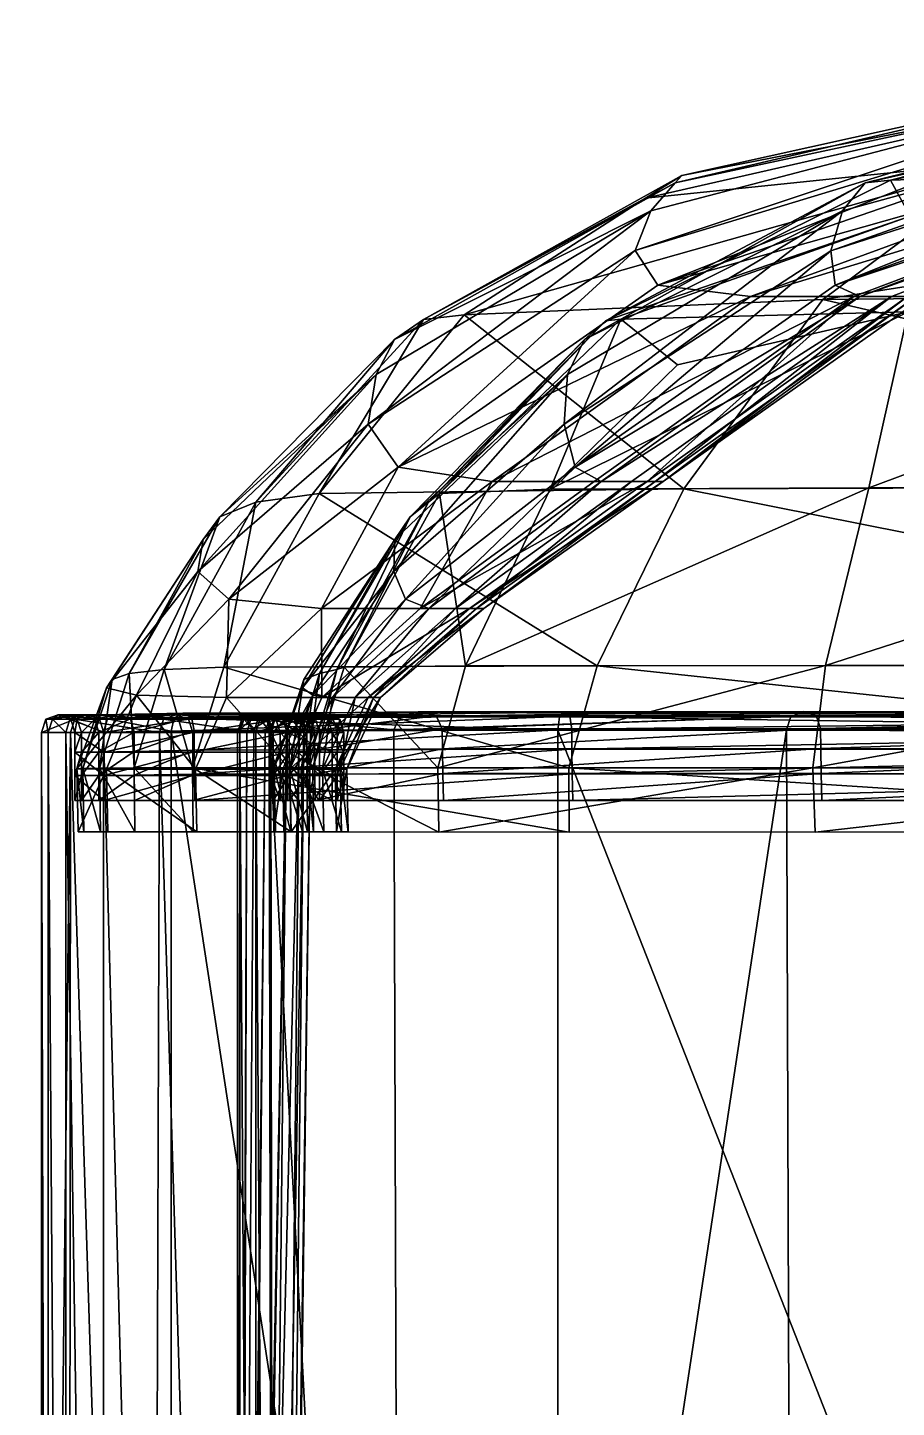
# Model space of a CAD drawing. Header units: centimetres. Extents: x -892 to 892, y -420 to 420.
# Drawn here: x 674.19 to 691.42, y 392.63 to 420.02 of the extents above; entities that cross this region are included whole.
import ezdxf

# ---------------------------------------------------------------- set-up
doc = ezdxf.new("R2010")
doc.units = ezdxf.units.CM
doc.layers.add('fabric', color=7, linetype='Continuous', true_color=0xe158c7)

msp = doc.modelspace()

# ---------------------------------------------------------------- meshes
at = {"layer": 'fabric', "color": 213, "true_color": 0xe158c7}
mesh = msp.add_polyface(dxfattribs=at)
corners = [(705.857, 410.923, 46.669), (707.488, 414.788, 41.242), (689.964, 414.622, 35.006), (709.729, 417.705, 32.455), (693.664, 417.378, 29.304), (711.557, 419.504, 20.941), (711.386, 419.615, -37.531), (711.531, 419.412, -66.675), (695.93, 418.089, -70.472), (695.648, 418.45, -40.163), (711.639, 419.851, -11.205), (696.06, 418.868, -12.391), (712.423, 419.344, -93.672), (697.501, 417.968, -97.646), (713.445, 419.344, -119.474), (699.289, 417.968, -123.083), (696.573, 419.162, 7.172), (711.945, 420.017, 7.337), (696.127, 418.832, 20.434), (714.972, 406.313, -382.212), (700.938, 406.333, -383.343), (701.049, 406.428, -383.122), (715.01, 406.405, -382.008), (701.16, 406.348, -382.901), (700.989, 407.353, -381.939), (701.031, 410.899, -379.144), (714.737, 410.93, -377.951), (701.005, 414.651, -374.592), (714.559, 414.801, -372.863), (700.772, 417.299, -368.4), (714.365, 417.713, -365.197), (700.379, 418.812, -359.616), (714.13, 419.506, -355.092), (713.329, 419.615, -300.796), (699.048, 418.449, -303.708), (699.005, 418.089, -272.64), (713.288, 419.412, -270.539), (713.54, 419.851, -325.441), (699.385, 418.868, -329.349), (699.398, 417.968, -238.415), (713.508, 419.344, -236.453), (699.948, 417.968, -207.874), (713.822, 419.344, -205.706), (701.02, 405.323, -382.858), (714.875, 407.351, -380.796), (699.873, 419.162, -347.292), (713.831, 420.016, -342.69), (700.373, 417.968, -187.862), (714.065, 419.344, -185.465), (700.517, 417.968, -170.568), (700.225, 417.968, -148.182), (713.98, 419.344, -145.036)]
mesh.append_faces([[corners[k] for k in face] for face in [(0, 1, 2), (2, 1, 3), (4, 3, 5), (6, 7, 8), (8, 9, 6), (10, 6, 9), (9, 11, 10), (12, 13, 8), (8, 7, 12), (13, 12, 14), (14, 15, 13), (16, 17, 10), (10, 11, 16), (17, 16, 18), (18, 5, 17), (19, 20, 21), (22, 21, 23), (24, 25, 26), (25, 27, 28), (27, 29, 30), (29, 31, 32), (33, 34, 35), (35, 36, 33), (37, 38, 34), (35, 39, 40), (39, 41, 42), (43, 24, 44), (31, 45, 46), (45, 38, 37), (42, 41, 47), (48, 47, 49), (49, 50, 51), (50, 15, 14)]], dxfattribs={"vtx2": -1, "color": 213})
mesh = msp.add_polyface(dxfattribs=at)
corners = [(704.51, 406.412, 50.69), (704.558, 406.33, 50.481), (684.948, 406.35, 42.455), (704.462, 406.32, 50.9), (684.844, 406.43, 42.639), (689.964, 414.622, 35.006), (687.205, 410.862, 39.112), (705.857, 410.923, 46.669), (704.864, 407.353, 49.476), (709.729, 417.705, 32.455), (693.664, 417.378, 29.304), (711.557, 419.504, 20.941), (696.127, 418.832, 20.434), (688.532, 414.679, -99.926), (697.501, 417.968, -97.646), (699.289, 417.968, -123.083), (704.535, 405.318, 50.401), (685.49, 407.347, 41.591), (704.446, 406.055, 50.97), (684.741, 406.335, 42.822), (700.772, 417.299, -368.4), (691.698, 416.271, -370.879), (691.308, 416.99, -363.354), (700.379, 418.812, -359.616), (701.005, 414.651, -374.592), (691.659, 414.372, -375.678), (690.207, 414.907, -273.989), (699.005, 418.089, -272.64), (699.048, 418.449, -303.708), (690.124, 415.589, -305.861), (699.385, 418.868, -329.349), (699.948, 417.968, -207.874), (699.398, 417.968, -238.415), (690.7, 414.679, -239.615), (699.873, 419.162, -347.292), (690.805, 416.938, -351.101), (689.917, 406.103, -383.405), (701.197, 406.088, -382.827), (701.16, 406.348, -382.901), (690.876, 410.885, -379.753), (701.031, 410.899, -379.144), (700.989, 407.353, -381.939), (690.02, 407.355, -382.534), (701.049, 406.428, -383.122), (689.582, 406.441, -383.75), (700.938, 406.333, -383.343), (689.33, 406.345, -384.008), (691.814, 414.679, -189.367), (700.373, 417.968, -187.862), (691.328, 414.679, -209.241), (691.979, 414.679, -172.226), (700.517, 417.968, -170.568), (700.225, 417.968, -148.182), (691.645, 414.679, -150.053)]
mesh.append_faces([[corners[k] for k in face] for face in [(0, 1, 2), (3, 0, 4), (5, 6, 7), (8, 7, 6), (9, 10, 5), (11, 12, 10), (13, 14, 15), (16, 8, 17), (18, 3, 19), (20, 21, 22), (22, 23, 20), (21, 20, 24), (24, 25, 21), (26, 27, 28), (29, 28, 30), (31, 32, 33), (32, 27, 26), (30, 34, 35), (34, 23, 22), (36, 37, 38), (39, 25, 24), (24, 40, 39), (40, 41, 42), (38, 43, 44), (43, 45, 46), (47, 48, 31), (31, 49, 47), (48, 47, 50), (50, 51, 48), (15, 52, 53), (50, 53, 52), (52, 51, 50)]], dxfattribs={"vtx2": -1, "color": 213})
mesh = msp.add_polyface(dxfattribs=at)
corners = [(693.664, 417.378, 29.304), (686.443, 416.634, 27.788), (682.852, 414.319, 30.625), (689.964, 414.622, 35.006), (696.127, 418.832, 20.434), (687.165, 417.081, 21.111), (686.238, 415.59, -41.244), (686.555, 416.382, -12.277), (696.06, 418.868, -12.391), (695.648, 418.45, -40.163), (686.693, 414.907, -72.537), (695.93, 418.089, -70.472), (697.501, 417.968, -97.646), (688.532, 414.679, -99.926), (699.289, 417.968, -123.083), (690.576, 414.679, -125.177), (687.033, 416.938, 8.132), (696.573, 419.162, 7.172), (691.698, 416.271, -370.879), (685.955, 414.228, -372.912), (685.65, 414.199, -366.012), (691.308, 416.99, -363.354), (691.659, 414.372, -375.678), (687.084, 413.321, -375.958), (685.049, 411.293, -274.846), (690.207, 414.907, -273.989), (690.124, 415.589, -305.861), (699.048, 418.449, -303.708), (699.385, 418.868, -329.349), (690.356, 416.381, -332.482), (684.833, 412.144, -307.481), (684.902, 413.132, -334.93), (690.7, 414.679, -239.615), (691.328, 414.679, -209.241), (699.948, 417.968, -207.874), (699.398, 417.968, -238.415), (690.805, 416.938, -351.101), (699.873, 419.162, -347.292), (685.237, 413.825, -353.895), (691.645, 414.679, -150.053)]
mesh.append_faces([[corners[k] for k in face] for face in [(0, 1, 2), (2, 3, 0), (1, 0, 4), (4, 5, 1), (6, 7, 8), (8, 9, 6), (10, 6, 9), (9, 11, 10), (12, 13, 10), (10, 11, 12), (14, 15, 13), (16, 17, 8), (8, 7, 16), (17, 16, 5), (5, 4, 17), (18, 19, 20), (20, 21, 18), (19, 18, 22), (22, 23, 19), (24, 25, 26), (27, 26, 25), (28, 29, 26), (30, 26, 29), (29, 31, 30), (32, 33, 34), (25, 32, 35), (36, 29, 28), (21, 36, 37), (36, 21, 20), (20, 38, 36), (29, 36, 38), (38, 31, 29), (39, 15, 14)]], dxfattribs={"vtx2": -1, "color": 213})
mesh = msp.add_polyface(dxfattribs=at)
corners = [(682.852, 414.319, 30.625), (679.971, 410.769, 33.483), (687.205, 410.862, 39.112), (682.045, 414.222, 23.327), (686.443, 416.634, 27.788), (687.165, 417.081, 21.111), (686.238, 415.59, -41.244), (686.693, 414.907, -72.537), (681.538, 411.293, -73.528), (680.948, 412.144, -41.374), (686.555, 416.382, -12.277), (681.102, 413.132, -11.384), (688.532, 414.679, -99.926), (683.407, 411.009, -101.155), (681.465, 413.825, 9.754), (687.033, 416.938, 8.132), (682.357, 410.769, -374.772), (682.142, 410.598, -367.293), (685.65, 414.199, -366.012), (685.955, 414.228, -372.912), (684.557, 410.853, -378.667), (687.084, 413.321, -375.958), (681.687, 408.673, -275.476), (685.049, 411.293, -274.846), (684.833, 412.144, -307.481), (681.454, 409.222, -308.793), (684.902, 413.132, -334.93), (681.475, 409.859, -336.779), (681.776, 410.306, -355.454), (685.237, 413.825, -353.895), (682.958, 408.489, -151.874), (686.477, 411.008, -151.125), (686.797, 411.008, -173.22), (681.975, 408.489, -127.113), (685.429, 411.009, -126.329), (683.24, 408.489, -173.929), (686.636, 411.008, -190.293), (683.091, 408.489, -190.954), (686.168, 411.008, -210.082), (682.674, 408.489, -210.672), (685.567, 411.009, -240.323), (682.15, 408.49, -240.807), (680.017, 408.49, -101.973)]
mesh.append_faces([[corners[k] for k in face] for face in [(0, 1, 2), (1, 0, 3), (4, 5, 3), (3, 0, 4), (6, 7, 8), (8, 9, 6), (10, 6, 9), (9, 11, 10), (12, 13, 8), (8, 7, 12), (14, 15, 10), (10, 11, 14), (15, 14, 3), (3, 5, 15), (16, 17, 18), (18, 19, 16), (20, 16, 19), (19, 21, 20), (22, 23, 24), (25, 24, 26), (26, 27, 25), (28, 27, 26), (26, 29, 28), (17, 28, 29), (29, 18, 17), (30, 31, 32), (33, 34, 31), (35, 32, 36), (37, 36, 38), (39, 38, 40), (41, 40, 23), (8, 13, 42), (13, 34, 33)]], dxfattribs={"vtx2": -1, "color": 213})
mesh = msp.add_polyface(dxfattribs=at)
corners = [(676.348, 406.768, -74.384), (675.755, 406.913, -40.857), (677.568, 409.222, -41.155), (675.869, 407.081, -9.262), (677.674, 409.859, -10.229), (676.205, 407.198, 13.018), (670.346, 416.851, -49.2), (672.836, 411.159, -49.2), (672.836, 411.159, -111.165), (670.346, 416.851, 12.765), (672.836, 411.159, 12.765), (670.346, 416.851, 266.544), (672.836, 411.159, 266.544), (672.836, 411.159, 246.614), (670.346, 416.851, 198.66), (672.836, 411.159, 198.66), (672.836, 411.159, 136.695), (670.346, 416.851, 136.695), (670.346, 416.851, 246.614), (672.836, 399.49, 12.765), (672.836, 411.159, 74.73), (670.346, 416.851, 74.73), (672.836, 399.49, 74.73), (670.346, 399.49, -383.607), (670.346, 411.159, -383.607), (672.836, 411.159, -379.168), (670.346, 416.851, -379.168), (670.346, 416.851, -357.46), (672.836, 411.159, -357.46), (672.836, 399.49, -379.168), (672.836, 399.49, -357.46), (672.836, 411.159, -304.172), (670.346, 416.851, -304.172), (670.346, 416.851, -236.873), (672.836, 411.159, -236.873), (672.836, 399.49, -304.172), (672.836, 399.49, -236.873), (672.836, 411.159, -173.13), (670.346, 416.851, -173.13), (670.346, 416.851, -111.165), (672.836, 399.49, -173.13)]
mesh.append_faces([[corners[k] for k in face] for face in [(0, 1, 2), (1, 3, 4), (4, 3, 5), (6, 7, 8), (9, 10, 7), (11, 12, 13), (14, 15, 16), (16, 17, 14), (15, 14, 18), (18, 13, 15), (19, 10, 20), (21, 20, 10), (10, 9, 21), (20, 21, 17), (17, 16, 20), (22, 20, 16), (23, 24, 25), (26, 25, 24), (25, 26, 27), (27, 28, 25), (29, 25, 28), (30, 28, 31), (32, 31, 28), (28, 27, 32), (31, 32, 33), (33, 34, 31), (35, 31, 34), (36, 34, 37), (38, 37, 34), (34, 33, 38), (37, 38, 39), (39, 8, 37), (40, 37, 8)]], dxfattribs={"vtx2": -1, "color": 213})
mesh = msp.add_polyface(dxfattribs=at)
corners = [(684.948, 406.35, 42.455), (684.844, 406.43, 42.639), (704.51, 406.412, 50.69), (684.741, 406.335, 42.822), (704.462, 406.32, 50.9), (687.205, 410.862, 39.112), (689.964, 414.622, 35.006), (682.852, 414.319, 30.625), (685.49, 407.347, 41.591), (704.864, 407.353, 49.476), (683.407, 411.009, -101.155), (688.532, 414.679, -99.926), (690.576, 414.679, -125.177), (685.429, 411.009, -126.329), (684.982, 406.091, 42.394), (704.558, 406.33, 50.481), (690.124, 415.589, -305.861), (684.833, 412.144, -307.481), (685.049, 411.293, -274.846), (690.7, 414.679, -239.615), (690.207, 414.907, -273.989), (685.567, 411.009, -240.323), (691.328, 414.679, -209.241), (686.168, 411.008, -210.082), (701.16, 406.348, -382.901), (689.833, 406.363, -383.491), (689.917, 406.103, -383.405), (682.415, 406.099, -381.845), (690.02, 407.355, -382.534), (690.876, 410.885, -379.753), (701.031, 410.899, -379.144), (682.877, 407.348, -381.087), (684.557, 410.853, -378.667), (691.659, 414.372, -375.678), (687.084, 413.321, -375.958), (689.582, 406.441, -383.75), (689.33, 406.345, -384.008), (701.049, 406.428, -383.122), (681.575, 406.341, -382.465), (681.935, 406.437, -382.2), (689.246, 406.079, -384.094), (700.938, 406.333, -383.343), (689.767, 405.328, -383.451), (700.989, 407.353, -381.939), (686.636, 411.008, -190.293), (691.814, 414.679, -189.367), (686.797, 411.008, -173.22), (691.979, 414.679, -172.226), (691.645, 414.679, -150.053), (686.477, 411.008, -151.125)]
mesh.append_faces([[corners[k] for k in face] for face in [(0, 1, 2), (1, 3, 4), (5, 6, 7), (5, 8, 9), (10, 11, 12), (12, 13, 10), (14, 0, 15), (16, 17, 18), (19, 20, 18), (18, 21, 19), (22, 19, 21), (21, 23, 22), (24, 25, 26), (27, 26, 25), (28, 29, 30), (29, 28, 31), (31, 32, 29), (33, 29, 32), (32, 34, 33), (35, 25, 24), (36, 35, 37), (35, 36, 38), (25, 35, 39), (40, 36, 41), (42, 28, 43), (44, 45, 22), (22, 23, 44), (45, 44, 46), (46, 47, 45), (48, 47, 46), (46, 49, 48), (12, 48, 49), (49, 13, 12)]], dxfattribs={"vtx2": -1, "color": 213})
mesh = msp.add_polyface(dxfattribs=at)
corners = [(679.971, 410.769, 33.483), (678.08, 407.324, 35.634), (685.49, 407.347, 41.591), (682.045, 414.222, 23.327), (678.717, 410.598, 25.673), (676.896, 407.276, 27.483), (677.568, 409.222, -41.155), (678.182, 408.673, -74.103), (676.348, 406.768, -74.384), (677.674, 409.859, -10.229), (675.755, 406.913, -40.857), (681.102, 413.132, -11.384), (680.948, 412.144, -41.374), (681.538, 411.293, -73.528), (678.004, 410.306, 11.575), (681.465, 413.825, 9.754), (676.205, 407.198, 13.018), (680.466, 407.324, -376.102), (680.322, 407.276, -367.739), (682.142, 410.598, -367.293), (681.454, 409.222, -308.793), (679.641, 406.913, -309.662), (679.846, 406.768, -275.872), (681.687, 408.673, -275.476), (681.475, 409.859, -336.779), (679.67, 407.08, -337.943), (681.776, 410.306, -355.454), (679.977, 407.198, -356.161), (680.238, 406.72, -241.129), (682.15, 408.49, -240.807), (680.017, 408.49, -101.973), (681.975, 408.489, -127.113), (680.025, 406.72, -127.623), (678.132, 406.72, -102.461)]
mesh.append_faces([[corners[k] for k in face] for face in [(0, 1, 2), (3, 4, 0), (1, 0, 4), (4, 5, 1), (6, 7, 8), (9, 6, 10), (6, 9, 11), (11, 12, 6), (7, 6, 12), (12, 13, 7), (14, 15, 11), (11, 9, 14), (16, 14, 9), (14, 16, 5), (5, 4, 14), (15, 14, 4), (4, 3, 15), (17, 18, 19), (20, 21, 22), (22, 23, 20), (21, 20, 24), (24, 25, 21), (26, 19, 18), (18, 27, 26), (24, 26, 27), (27, 25, 24), (28, 29, 23), (23, 22, 28), (30, 31, 32), (32, 33, 30), (7, 30, 33), (33, 8, 7), (30, 7, 13)]], dxfattribs={"vtx2": -1, "color": 213})
mesh = msp.add_polyface(dxfattribs=at)
corners = [(684.741, 406.335, 42.822), (684.844, 406.43, 42.639), (677.265, 406.412, 36.485), (684.948, 406.35, 42.455), (677.437, 406.33, 36.376), (685.49, 407.347, 41.591), (687.205, 410.862, 39.112), (679.971, 410.769, 33.483), (684.924, 405.326, 42.41), (678.08, 407.324, 35.634), (684.707, 406.07, 42.883), (677.094, 406.319, 36.595), (684.982, 406.091, 42.394), (677.494, 406.069, 36.339), (682.357, 410.769, -374.772), (684.557, 410.853, -378.667), (682.877, 407.348, -381.087), (680.466, 407.324, -376.102), (682.142, 410.598, -367.293), (684.833, 412.144, -307.481), (681.454, 409.222, -308.793), (681.687, 408.673, -275.476), (682.329, 405.328, -381.887), (679.881, 406.069, -376.522), (682.415, 406.099, -381.845), (682.295, 406.359, -381.934), (689.833, 406.363, -383.491), (681.575, 406.341, -382.465), (681.935, 406.437, -382.2), (689.582, 406.441, -383.75), (681.455, 406.076, -382.553), (689.33, 406.345, -384.008), (690.02, 407.355, -382.534), (686.797, 411.008, -173.22), (683.24, 408.489, -173.929), (682.958, 408.489, -151.874), (680.944, 406.72, -152.405), (681.187, 406.72, -174.462), (680.025, 406.72, -127.623), (681.975, 408.489, -127.113), (686.477, 411.008, -151.125), (683.091, 408.489, -190.954), (681.051, 406.72, -191.453), (686.636, 411.008, -190.293), (686.168, 411.008, -210.082), (682.674, 408.489, -210.672), (680.685, 406.72, -211.1), (682.15, 408.49, -240.807), (685.567, 411.009, -240.323), (685.049, 411.293, -274.846), (680.017, 408.49, -101.973), (683.407, 411.009, -101.155)]
mesh.append_faces([[corners[k] for k in face] for face in [(0, 1, 2), (1, 3, 4), (5, 6, 7), (8, 5, 9), (10, 0, 11), (3, 12, 13), (14, 15, 16), (16, 17, 14), (18, 14, 17), (19, 20, 21), (17, 16, 22), (23, 24, 25), (26, 25, 24), (27, 28, 29), (28, 25, 26), (30, 27, 31), (22, 16, 32), (33, 34, 35), (36, 35, 34), (34, 37, 36), (38, 39, 35), (40, 35, 39), (41, 42, 37), (37, 34, 41), (43, 41, 34), (44, 45, 41), (42, 41, 45), (45, 46, 42), (46, 45, 47), (48, 47, 45), (49, 21, 47), (39, 50, 51)]], dxfattribs={"vtx2": -1, "color": 213})
mesh = msp.add_polyface(dxfattribs=at)
corners = [(676.301, 405.322, 28.091), (676.319, 404.053, 28.098), (677.47, 404.052, 36.349), (675.753, 405.301, -74.494), (675.778, 404.053, -74.518), (675.19, 404.053, -40.745), (675.167, 405.307, -40.753), (675.303, 404.053, -8.927), (675.282, 405.314, -8.935), (675.638, 404.053, 13.513), (675.618, 405.318, 13.505), (675.7, 404.675, -74.469), (677.464, 404.675, -102.568), (677.464, 405.175, -102.568), (677.547, 404.053, -102.82), (672.836, 379.657, -49.2), (672.836, 399.49, -49.2), (672.836, 399.49, 12.765), (672.836, 379.657, -111.165), (672.836, 399.49, -111.165), (672.836, 379.657, 266.544), (672.836, 399.49, 266.544), (670.346, 399.49, 270.983), (672.836, 379.657, 246.614), (672.836, 399.49, 246.614), (672.836, 379.657, 198.66), (672.836, 399.49, 198.66), (672.836, 379.657, 136.695), (672.836, 399.49, 136.695), (672.836, 379.657, 74.73), (672.836, 399.49, 74.73), (672.836, 379.657, 12.765), (672.836, 379.657, -379.168), (672.836, 399.49, -379.168), (672.836, 399.49, -357.46), (672.836, 379.657, -357.46), (672.836, 399.49, -304.172), (672.836, 379.657, -304.172), (672.836, 399.49, -236.873), (672.836, 379.657, -236.873), (672.836, 399.49, -173.13), (672.836, 379.657, -173.13), (672.836, 411.159, -49.2), (672.836, 411.159, 12.765), (672.836, 411.159, 266.544), (672.836, 411.159, 198.66), (672.836, 411.159, 246.614), (672.836, 411.159, 74.73), (672.836, 411.159, 136.695), (672.836, 411.159, -379.168), (670.346, 399.49, -383.607), (672.836, 411.159, -357.46), (672.836, 411.159, -304.172), (672.836, 411.159, -236.873), (672.836, 411.159, -173.13), (672.836, 411.159, -111.165)]
mesh.append_faces([[corners[k] for k in face] for face in [(0, 1, 2), (3, 4, 5), (6, 5, 7), (8, 7, 9), (10, 9, 1), (11, 12, 13), (14, 4, 3), (15, 16, 17), (18, 19, 16), (20, 21, 22), (23, 24, 21), (25, 26, 24), (27, 28, 26), (29, 30, 28), (31, 17, 30), (32, 33, 34), (35, 34, 36), (37, 36, 38), (39, 38, 40), (41, 40, 19), (42, 16, 19), (43, 17, 16), (44, 21, 24), (45, 26, 28), (46, 24, 26), (47, 30, 17), (48, 28, 30), (49, 33, 50), (51, 34, 33), (52, 36, 34), (53, 38, 36), (54, 40, 38), (55, 19, 40)]], dxfattribs={"vtx2": -1, "color": 213})
mesh = msp.add_polyface(dxfattribs=at)
corners = [(676.228, 406.298, 28.106), (676, 406.384, 28.139), (677.265, 406.412, 36.485), (677.094, 406.319, 36.595), (675.771, 406.296, 28.172), (675.275, 406.375, 13.509), (675.027, 406.288, 13.508), (675.522, 406.288, 13.51), (675.175, 406.288, -8.94), (674.928, 406.375, -8.956), (674.68, 406.288, -8.973), (674.797, 406.375, -40.811), (674.55, 406.288, -40.849), (675.045, 406.288, -40.772), (675.618, 406.288, -74.488), (675.37, 406.375, -74.544), (675.123, 406.288, -74.601), (675.167, 405.307, -40.753), (675.755, 406.913, -40.857), (676.348, 406.768, -74.384), (675.282, 405.314, -8.935), (675.869, 407.081, -9.262), (675.618, 405.318, 13.505), (676.205, 407.198, 13.018), (676.301, 405.322, 28.091), (676.896, 407.276, 27.483), (677.134, 406.375, -102.647), (676.886, 406.288, -102.707), (677.381, 406.288, -102.587), (672.836, 399.49, -111.165), (672.836, 411.159, -111.165), (672.836, 411.159, -49.2), (672.836, 399.49, -49.2), (672.836, 411.159, 12.765), (672.836, 399.49, 246.614), (672.836, 411.159, 246.614), (672.836, 411.159, 266.544), (672.836, 399.49, 266.544), (670.346, 411.159, 270.983), (672.836, 399.49, 136.695), (672.836, 411.159, 136.695), (672.836, 411.159, 198.66), (672.836, 399.49, 198.66)]
mesh.append_faces([[corners[k] for k in face] for face in [(0, 1, 2), (3, 2, 1), (1, 4, 3), (5, 6, 4), (4, 1, 5), (7, 5, 1), (1, 0, 7), (5, 7, 8), (8, 9, 5), (6, 5, 9), (9, 10, 6), (11, 12, 10), (10, 9, 11), (13, 11, 9), (9, 8, 13), (11, 13, 14), (14, 15, 11), (12, 11, 15), (15, 16, 12), (17, 18, 19), (20, 21, 18), (22, 23, 21), (24, 25, 23), (15, 26, 27), (27, 16, 15), (26, 15, 14), (14, 28, 26), (29, 30, 31), (32, 31, 33), (34, 35, 36), (37, 36, 38), (39, 40, 41), (42, 41, 35)]], dxfattribs={"vtx2": -1, "color": 213})
mesh = msp.add_polyface(dxfattribs=at)
corners = [(677.265, 406.412, 36.485), (677.094, 406.319, 36.595), (684.741, 406.335, 42.822), (677.437, 406.33, 36.376), (684.844, 406.43, 42.639), (676.228, 406.298, 28.106), (677.458, 405.326, 36.35), (678.08, 407.324, 35.634), (676.896, 407.276, 27.483), (679.432, 406.412, -376.781), (681.935, 406.437, -382.2), (681.575, 406.341, -382.465), (679.095, 406.319, -376.975), (679.37, 406.384, -368.036), (679.64, 406.298, -367.927), (679.769, 406.329, -376.587), (682.295, 406.359, -381.934), (679.047, 406.375, -356.506), (679.101, 406.296, -368.144), (678.728, 406.375, -338.423), (678.976, 406.288, -338.36), (679.294, 406.288, -356.432), (680.322, 407.276, -367.739), (680.466, 407.324, -376.102), (679.844, 405.326, -376.542), (679.641, 406.913, -309.662), (679.67, 407.08, -337.943), (679.083, 405.314, -338.331), (679.977, 407.198, -356.161), (679.39, 405.318, -356.397), (679.727, 405.322, -367.888), (679.652, 406.375, -211.132), (679.231, 406.375, -241.195), (678.984, 406.288, -241.229), (679.899, 406.288, -211.092), (678.866, 406.375, -276.031), (679.479, 406.288, -241.161), (680.38, 406.288, -174.428), (680.132, 406.375, -174.475), (679.903, 406.375, -152.461), (679.656, 406.288, -152.513), (678.758, 406.288, -127.8), (679.005, 406.375, -127.744), (680.15, 406.288, -152.41), (682.958, 408.489, -151.874), (680.944, 406.72, -152.405), (680.025, 406.72, -127.623), (682.15, 408.49, -240.807), (680.238, 406.72, -241.129), (680.685, 406.72, -211.1), (680.001, 406.375, -191.462), (679.753, 406.288, -191.506), (679.885, 406.288, -174.522), (680.248, 406.288, -191.418), (677.134, 406.375, -102.647), (677.381, 406.288, -102.587)]
mesh.append_faces([[corners[k] for k in face] for face in [(0, 1, 2), (3, 0, 4), (0, 3, 5), (6, 7, 8), (9, 10, 11), (11, 12, 9), (13, 9, 12), (9, 13, 14), (14, 15, 9), (10, 9, 15), (15, 16, 10), (17, 13, 18), (17, 19, 20), (13, 17, 21), (22, 23, 24), (25, 26, 27), (26, 28, 29), (28, 22, 30), (31, 32, 33), (32, 31, 34), (35, 32, 36), (37, 38, 39), (40, 39, 38), (41, 42, 39), (43, 39, 42), (44, 45, 46), (47, 48, 49), (34, 31, 50), (51, 50, 31), (52, 38, 50), (53, 50, 38), (54, 42, 41), (42, 54, 55)]], dxfattribs={"vtx2": -1, "color": 213})
mesh = msp.add_polyface(dxfattribs=at)
corners = [(675.7, 404.675, -74.469), (675.7, 405.175, -74.469), (675.127, 405.175, -40.759), (675.7, 405.638, -74.469), (675.127, 405.638, -40.759), (676.308, 404.675, 28.092), (676.306, 405.181, 28.094), (677.502, 405.197, 36.334), (676.305, 405.647, 28.095), (677.496, 405.676, 36.338), (675.605, 405.175, 13.511), (675.605, 405.638, 13.511), (675.605, 404.675, 13.511), (676.896, 407.276, 27.483), (676.301, 405.322, 28.091), (677.458, 405.326, 36.35), (676.348, 406.768, -74.384), (675.753, 405.301, -74.494), (675.167, 405.307, -40.753), (675.869, 407.081, -9.262), (675.282, 405.314, -8.935), (675.618, 405.318, 13.505), (675.638, 404.053, 13.513), (676.319, 404.053, 28.098), (676.205, 407.198, 13.018), (677.036, 406.055, 36.631), (677.094, 406.319, 36.595), (675.771, 406.296, 28.172), (675.695, 406.033, 28.183), (676.305, 406.036, 28.095), (677.494, 406.069, 36.339), (676.228, 406.298, 28.106), (677.437, 406.33, 36.376), (675.7, 406.025, -74.469), (675.127, 406.025, -40.759), (675.605, 406.025, 13.511), (675.522, 406.288, 13.51), (677.464, 405.175, -102.568), (677.464, 405.638, -102.568), (677.464, 406.025, -102.567), (677.381, 406.288, -102.587), (675.618, 406.288, -74.488), (676.804, 406.025, -102.727), (675.04, 406.025, -74.619), (675.123, 406.288, -74.601), (676.886, 406.288, -102.707), (677.521, 405.299, -102.702)]
mesh.append_faces([[corners[k] for k in face] for face in [(0, 1, 2), (1, 3, 4), (5, 6, 7), (6, 8, 9), (10, 11, 8), (8, 6, 10), (12, 10, 6), (6, 5, 12), (13, 14, 15), (16, 17, 18), (19, 20, 21), (22, 21, 20), (23, 14, 21), (24, 21, 14), (25, 26, 27), (27, 28, 25), (8, 29, 30), (29, 31, 32), (3, 33, 34), (35, 36, 31), (31, 29, 35), (11, 35, 29), (29, 8, 11), (1, 37, 38), (38, 3, 1), (37, 1, 0), (33, 39, 40), (40, 41, 33), (39, 33, 3), (3, 38, 39), (42, 43, 44), (44, 45, 42), (46, 17, 16)]], dxfattribs={"vtx2": -1, "color": 213})
mesh = msp.add_polyface(dxfattribs=at)
corners = [(677.502, 405.197, 36.334), (677.496, 405.676, 36.338), (684.985, 405.695, 42.392), (678.08, 407.324, 35.634), (677.458, 405.326, 36.35), (684.924, 405.326, 42.41), (677.094, 406.319, 36.595), (677.036, 406.055, 36.631), (684.707, 406.07, 42.883), (677.494, 406.069, 36.339), (684.982, 406.091, 42.394), (679.883, 405.676, -376.52), (679.731, 405.647, -367.89), (679.732, 405.181, -367.889), (679.844, 405.326, -376.542), (679.727, 405.322, -367.888), (680.322, 407.276, -367.739), (679.39, 405.318, -356.397), (679.977, 407.198, -356.161), (681.455, 406.076, -382.553), (678.983, 406.055, -377.04), (679.095, 406.319, -376.975), (679.881, 406.069, -376.522), (679.73, 406.036, -367.891), (679.769, 406.329, -376.587), (679.377, 405.638, -356.407), (679.377, 406.025, -356.407), (679.64, 406.298, -367.927), (679.982, 406.025, -211.078), (679.561, 406.025, -241.15), (679.479, 406.288, -241.161), (679.982, 405.638, -211.078), (679.561, 405.638, -241.15), (680.233, 406.025, -152.393), (680.233, 405.638, -152.393), (680.463, 405.638, -174.412), (680.462, 406.025, -174.412), (680.15, 406.288, -152.41), (679.253, 406.288, -127.689), (679.335, 406.026, -127.67), (679.335, 405.638, -127.67), (679.885, 406.288, -174.522), (679.803, 406.025, -174.538), (679.573, 406.025, -152.53), (680.944, 406.72, -152.405), (680.29, 405.299, -152.824), (679.393, 405.299, -127.954), (680.685, 406.72, -211.1), (680.039, 405.299, -211.452), (680.388, 405.299, -191.893), (680.238, 406.72, -241.129), (679.618, 405.299, -241.348), (679.846, 406.768, -275.872), (679.249, 405.301, -276.031), (680.331, 405.175, -191.403), (680.331, 405.638, -191.403), (680.331, 406.025, -191.403), (680.248, 406.288, -191.418), (679.753, 406.288, -191.506), (679.671, 406.025, -191.521)]
mesh.append_faces([[corners[k] for k in face] for face in [(0, 1, 2), (3, 4, 5), (6, 7, 8), (1, 9, 10), (11, 12, 13), (14, 15, 16), (15, 17, 18), (19, 20, 21), (22, 23, 12), (12, 11, 22), (23, 22, 24), (25, 12, 23), (26, 23, 27), (28, 29, 30), (29, 28, 31), (31, 32, 29), (33, 34, 35), (35, 36, 33), (37, 33, 36), (38, 39, 33), (34, 33, 39), (39, 40, 34), (41, 42, 43), (44, 45, 46), (47, 48, 49), (50, 51, 48), (52, 53, 51), (54, 55, 35), (56, 55, 31), (31, 28, 56), (57, 56, 28), (55, 56, 36), (58, 59, 42)]], dxfattribs={"vtx2": -1, "color": 213})
mesh = msp.add_polyface(dxfattribs=at)
corners = [(684.985, 405.695, 42.392), (684.993, 405.208, 42.386), (677.502, 405.197, 36.334), (685.004, 404.675, 42.378), (677.509, 404.675, 36.329), (684.931, 404.051, 42.4), (684.924, 405.326, 42.41), (677.458, 405.326, 36.35), (684.741, 406.335, 42.822), (684.707, 406.07, 42.883), (704.446, 406.055, 50.97), (684.982, 406.091, 42.394), (677.496, 405.676, 36.338), (689.931, 405.214, -383.393), (682.427, 405.212, -381.834), (682.44, 404.675, -381.822), (689.944, 404.675, -383.38), (689.921, 405.706, -383.402), (682.418, 405.702, -381.842), (679.889, 405.197, -376.515), (679.896, 404.675, -376.508), (679.883, 405.676, -376.52), (682.329, 405.328, -381.887), (679.844, 405.326, -376.542), (680.466, 407.324, -376.102), (682.347, 404.051, -381.876), (679.857, 404.052, -376.537), (682.415, 406.099, -381.845), (679.881, 406.069, -376.522), (689.917, 406.103, -383.405), (689.33, 406.345, -384.008), (689.246, 406.079, -384.094), (681.455, 406.076, -382.553), (689.767, 405.328, -383.451), (689.814, 404.051, -383.436), (690.02, 407.355, -382.534), (680.463, 405.175, -174.412), (680.463, 405.638, -174.412), (680.233, 405.638, -152.393), (681.187, 406.72, -174.462), (680.519, 405.299, -174.931), (680.29, 405.299, -152.824), (680.545, 404.053, -175.366), (680.388, 405.299, -191.893), (681.051, 406.72, -191.453), (680.331, 405.175, -191.403), (680.463, 404.676, -174.412), (680.331, 404.675, -191.403), (680.38, 406.288, -174.428), (680.462, 406.025, -174.412), (680.331, 406.025, -191.403), (680.331, 405.638, -191.403)]
mesh.append_faces([[corners[k] for k in face] for face in [(0, 1, 2), (1, 3, 4), (5, 6, 7), (8, 9, 10), (11, 0, 12), (13, 14, 15), (15, 16, 13), (14, 13, 17), (17, 18, 14), (14, 19, 20), (20, 15, 14), (19, 14, 18), (18, 21, 19), (22, 23, 24), (23, 22, 25), (25, 26, 23), (27, 28, 21), (21, 18, 27), (29, 27, 18), (18, 17, 29), (30, 31, 32), (33, 34, 25), (25, 22, 33), (35, 33, 22), (36, 37, 38), (39, 40, 41), (42, 40, 43), (44, 43, 40), (37, 36, 45), (36, 46, 47), (48, 49, 50), (49, 37, 51)]], dxfattribs={"vtx2": -1, "color": 213})
mesh = msp.add_polyface(dxfattribs=at)
corners = [(704.582, 405.197, 50.405), (704.589, 404.675, 50.4), (685.004, 404.675, 42.378), (684.993, 405.208, 42.386), (704.576, 405.676, 50.409), (684.985, 405.695, 42.392), (685.49, 407.347, 41.591), (684.924, 405.326, 42.41), (704.535, 405.318, 50.401), (704.538, 404.052, 50.385), (684.931, 404.051, 42.4), (730.332, 404.09, 59.244), (704.462, 406.32, 50.9), (704.446, 406.055, 50.97), (730.309, 406.02, 59.847), (704.574, 406.069, 50.411), (684.982, 406.091, 42.394), (704.558, 406.33, 50.481), (701.208, 405.207, -382.816), (689.931, 405.214, -383.393), (689.944, 404.675, -383.38), (701.218, 404.675, -382.806), (701.199, 405.693, -382.824), (689.921, 405.706, -383.402), (714.951, 405.316, -381.732), (714.995, 404.052, -381.714), (701.087, 404.051, -382.841), (701.02, 405.323, -382.858), (714.875, 407.351, -380.796), (714.959, 406.049, -382.28), (700.901, 406.069, -383.417), (700.938, 406.333, -383.343), (701.197, 406.088, -382.827), (689.917, 406.103, -383.405), (715.068, 405.193, -381.73), (715.063, 405.668, -381.734), (715.074, 404.675, -381.724), (689.246, 406.079, -384.094), (701.16, 406.348, -382.901), (715.062, 406.06, -381.735), (700.989, 407.353, -381.939), (689.767, 405.328, -383.451), (689.814, 404.051, -383.436)]
mesh.append_faces([[corners[k] for k in face] for face in [(0, 1, 2), (2, 3, 0), (4, 0, 3), (3, 5, 4), (6, 7, 8), (9, 8, 7), (7, 10, 9), (8, 9, 11), (12, 13, 14), (15, 4, 5), (5, 16, 15), (17, 15, 16), (18, 19, 20), (20, 21, 18), (19, 18, 22), (22, 23, 19), (24, 25, 26), (26, 27, 24), (28, 24, 27), (29, 30, 31), (32, 33, 23), (23, 22, 32), (34, 35, 22), (22, 18, 34), (36, 34, 18), (18, 21, 36), (31, 30, 37), (38, 32, 39), (35, 39, 32), (32, 22, 35), (40, 27, 41), (42, 41, 27), (27, 26, 42)]], dxfattribs={"vtx2": -1, "color": 213})
mesh = msp.add_polyface(dxfattribs=at)
corners = [(679.013, 405.175, -309.958), (679.196, 405.175, -275.986), (679.196, 404.675, -275.986), (679.013, 405.638, -309.958), (679.196, 405.638, -275.986), (679.377, 405.175, -356.407), (679.058, 405.175, -338.339), (679.058, 404.675, -338.339), (679.377, 404.675, -356.407), (679.731, 405.647, -367.89), (679.377, 405.638, -356.407), (679.058, 405.638, -338.339), (679.053, 405.307, -309.951), (679.249, 405.301, -276.031), (679.846, 406.768, -275.872), (679.083, 405.314, -338.331), (679.641, 406.913, -309.662), (679.104, 404.053, -338.332), (679.076, 404.053, -309.95), (679.274, 404.053, -276.071), (679.39, 405.318, -356.397), (679.67, 407.08, -337.943), (679.41, 404.053, -356.399), (679.013, 406.025, -309.958), (679.196, 406.025, -275.987), (679.377, 406.025, -356.407), (679.058, 406.025, -338.34), (679.73, 406.036, -367.891), (679.294, 406.288, -356.432), (679.561, 405.175, -241.15), (679.561, 405.638, -241.15), (679.561, 404.675, -241.15), (679.561, 406.025, -241.15), (679.113, 406.288, -275.998), (678.902, 406.025, -241.241), (679.322, 406.025, -211.185), (679.405, 406.288, -211.172), (679.656, 406.288, -152.513), (679.573, 406.025, -152.53), (678.676, 406.025, -127.819), (679.644, 404.053, -241.516), (679.671, 406.025, -191.521)]
mesh.append_faces([[corners[k] for k in face] for face in [(0, 1, 2), (1, 0, 3), (3, 4, 1), (5, 6, 7), (7, 8, 5), (9, 10, 5), (6, 5, 10), (10, 11, 6), (12, 13, 14), (15, 12, 16), (12, 15, 17), (17, 18, 12), (13, 12, 18), (18, 19, 13), (20, 15, 21), (15, 20, 22), (22, 17, 15), (23, 24, 4), (25, 26, 11), (11, 10, 25), (27, 25, 10), (26, 25, 28), (29, 1, 4), (4, 30, 29), (1, 29, 31), (31, 2, 1), (32, 24, 33), (24, 32, 30), (30, 4, 24), (34, 35, 36), (37, 38, 39), (13, 19, 40), (36, 35, 41)]], dxfattribs={"vtx2": -1, "color": 213})
mesh = msp.add_polyface(dxfattribs=at)
corners = [(675.127, 405.175, -40.759), (675.127, 404.675, -40.759), (675.7, 404.675, -74.469), (675.127, 405.638, -40.759), (675.7, 405.175, -74.469), (675.258, 405.638, -8.934), (675.258, 405.175, -8.934), (675.258, 404.675, -8.934), (675.605, 405.175, 13.511), (675.605, 404.675, 13.511), (675.605, 405.638, 13.511), (675.19, 404.053, -40.745), (675.167, 405.307, -40.753), (675.753, 405.301, -74.494), (675.303, 404.053, -8.927), (675.282, 405.314, -8.935), (675.755, 406.913, -40.857), (675.027, 406.288, 13.508), (674.945, 406.025, 13.508), (675.695, 406.033, 28.183), (675.771, 406.296, 28.172), (674.68, 406.288, -8.973), (674.598, 406.026, -8.979), (674.55, 406.288, -40.849), (674.467, 406.025, -40.863), (675.123, 406.288, -74.601), (675.04, 406.025, -74.619), (675.127, 406.025, -40.759), (675.7, 405.638, -74.469), (675.045, 406.288, -40.772), (675.7, 406.025, -74.469), (675.618, 406.288, -74.488), (675.175, 406.288, -8.94), (675.258, 406.025, -8.934), (675.605, 406.025, 13.511), (675.522, 406.288, 13.51)]
mesh.append_faces([[corners[k] for k in face] for face in [(0, 1, 2), (3, 0, 4), (0, 3, 5), (5, 6, 0), (1, 0, 6), (6, 7, 1), (8, 9, 7), (7, 6, 8), (10, 8, 6), (6, 5, 10), (11, 12, 13), (14, 15, 12), (16, 12, 15), (17, 18, 19), (19, 20, 17), (18, 17, 21), (21, 22, 18), (23, 24, 22), (22, 21, 23), (24, 23, 25), (25, 26, 24), (27, 3, 28), (29, 27, 30), (30, 31, 29), (27, 29, 32), (32, 33, 27), (3, 27, 33), (33, 5, 3), (34, 10, 5), (5, 33, 34), (35, 34, 33), (33, 32, 35)]], dxfattribs={"vtx2": -1, "color": 213})
mesh = msp.add_polyface(dxfattribs=at)
corners = [(677.502, 405.197, 36.334), (677.509, 404.675, 36.329), (676.308, 404.675, 28.092), (677.496, 405.676, 36.338), (676.306, 405.181, 28.094), (677.47, 404.052, 36.349), (677.458, 405.326, 36.35), (676.301, 405.322, 28.091), (677.494, 406.069, 36.339), (676.305, 405.647, 28.095), (677.437, 406.33, 36.376), (676.305, 406.036, 28.095), (679.196, 404.675, -275.986), (679.013, 404.675, -309.958), (679.013, 405.175, -309.958), (679.058, 405.175, -338.339), (679.058, 404.675, -338.339), (679.058, 405.638, -338.339), (679.013, 405.638, -309.958), (678.983, 406.055, -377.04), (679.011, 406.033, -368.18), (679.101, 406.296, -368.144), (678.717, 406.025, -356.604), (678.399, 406.025, -338.505), (678.481, 406.288, -338.485), (678.799, 406.288, -356.579), (678.353, 406.025, -310.08), (678.536, 406.025, -276.076), (678.619, 406.288, -276.065), (678.436, 406.288, -310.065), (679.196, 405.638, -275.986), (679.013, 406.025, -309.958), (679.058, 406.025, -338.34), (678.976, 406.288, -338.36), (679.196, 406.025, -275.987), (678.931, 406.288, -309.973), (678.902, 406.025, -241.241), (678.984, 406.288, -241.229), (677.464, 405.175, -102.568), (679.336, 405.175, -127.67), (679.335, 405.638, -127.67), (677.464, 405.638, -102.568), (677.464, 404.675, -102.568), (679.336, 404.675, -127.67), (677.464, 406.025, -102.567), (679.335, 406.026, -127.67), (679.253, 406.288, -127.689), (678.676, 406.025, -127.819), (676.804, 406.025, -102.727), (676.886, 406.288, -102.707), (677.521, 405.299, -102.702), (679.393, 405.299, -127.954), (679.419, 404.053, -128.195), (675.753, 405.301, -74.494), (677.547, 404.053, -102.82), (678.132, 406.72, -102.461)]
mesh.append_faces([[corners[k] for k in face] for face in [(0, 1, 2), (3, 0, 4), (5, 6, 7), (8, 3, 9), (10, 8, 11), (12, 13, 14), (15, 14, 13), (13, 16, 15), (14, 15, 17), (17, 18, 14), (19, 20, 21), (22, 23, 24), (20, 22, 25), (26, 27, 28), (23, 26, 29), (30, 18, 31), (32, 31, 18), (18, 17, 32), (31, 32, 33), (34, 31, 35), (27, 36, 37), (38, 39, 40), (40, 41, 38), (39, 38, 42), (42, 43, 39), (44, 45, 46), (45, 44, 41), (41, 40, 45), (47, 48, 49), (50, 51, 52), (53, 50, 54), (51, 50, 55)]], dxfattribs={"vtx2": -1, "color": 213})
mesh = msp.add_polyface(dxfattribs=at)
corners = [(679.101, 406.296, -368.144), (678.799, 406.288, -356.579), (679.047, 406.375, -356.506), (678.728, 406.375, -338.423), (678.481, 406.288, -338.485), (678.976, 406.288, -338.36), (679.294, 406.288, -356.432), (678.683, 406.375, -310.019), (678.436, 406.288, -310.065), (678.866, 406.375, -276.031), (678.619, 406.288, -276.065), (679.113, 406.288, -275.998), (678.931, 406.288, -309.973), (679.095, 406.319, -376.975), (678.983, 406.055, -377.04), (678.717, 406.025, -356.604), (679.011, 406.033, -368.18), (678.353, 406.025, -310.08), (678.399, 406.025, -338.505), (679.013, 406.025, -309.958), (679.196, 406.025, -275.987), (679.058, 406.025, -338.34), (679.231, 406.375, -241.195), (678.984, 406.288, -241.229), (679.479, 406.288, -241.161), (679.405, 406.288, -211.172), (678.902, 406.025, -241.241), (678.536, 406.025, -276.076), (678.676, 406.025, -127.819), (678.758, 406.288, -127.8), (679.656, 406.288, -152.513), (679.253, 406.288, -127.689), (677.381, 406.288, -102.587), (677.464, 406.025, -102.567), (676.886, 406.288, -102.707), (677.134, 406.375, -102.647), (679.005, 406.375, -127.744), (676.348, 406.768, -74.384), (678.132, 406.72, -102.461), (677.521, 405.299, -102.702), (680.025, 406.72, -127.623), (679.393, 405.299, -127.954)]
mesh.append_faces([[corners[k] for k in face] for face in [(0, 1, 2), (3, 2, 1), (1, 4, 3), (5, 6, 2), (7, 3, 4), (4, 8, 7), (9, 7, 8), (8, 10, 9), (7, 9, 11), (11, 12, 7), (3, 7, 12), (12, 5, 3), (0, 13, 14), (4, 1, 15), (1, 0, 16), (10, 8, 17), (8, 4, 18), (5, 12, 19), (12, 11, 20), (6, 5, 21), (22, 9, 10), (10, 23, 22), (24, 11, 9), (25, 23, 26), (23, 10, 27), (28, 29, 30), (31, 32, 33), (29, 34, 35), (32, 31, 36), (34, 29, 28), (37, 38, 39), (38, 40, 41)]], dxfattribs={"vtx2": -1, "color": 213})
mesh = msp.add_polyface(dxfattribs=at)
corners = [(677.494, 406.069, 36.339), (677.437, 406.33, 36.376), (684.948, 406.35, 42.455), (679.095, 406.319, -376.975), (679.101, 406.296, -368.144), (679.37, 406.384, -368.036), (679.294, 406.288, -356.432), (679.64, 406.298, -367.927), (679.846, 406.768, -275.872), (679.641, 406.913, -309.662), (679.053, 405.307, -309.951), (681.575, 406.341, -382.465), (681.455, 406.076, -382.553), (682.295, 406.359, -381.934), (679.769, 406.329, -376.587), (679.881, 406.069, -376.522), (679.73, 406.036, -367.891), (679.377, 406.025, -356.407), (679.113, 406.288, -275.998), (679.479, 406.288, -241.161), (679.561, 406.025, -241.15), (679.899, 406.288, -211.092), (679.982, 406.025, -211.078), (678.984, 406.288, -241.229), (679.405, 406.288, -211.172), (679.652, 406.375, -211.132), (679.231, 406.375, -241.195), (680.462, 406.025, -174.412), (680.38, 406.288, -174.428), (680.15, 406.288, -152.41), (680.233, 406.025, -152.393), (679.253, 406.288, -127.689), (679.903, 406.375, -152.461), (680.132, 406.375, -174.475), (679.885, 406.288, -174.522), (679.656, 406.288, -152.513), (678.758, 406.288, -127.8), (679.005, 406.375, -127.744), (679.573, 406.025, -152.53), (680.29, 405.299, -152.824), (680.944, 406.72, -152.405), (681.187, 406.72, -174.462), (679.393, 405.299, -127.954), (680.025, 406.72, -127.623), (680.519, 405.299, -174.931), (681.051, 406.72, -191.453), (680.388, 405.299, -191.893), (680.685, 406.72, -211.1), (680.039, 405.299, -211.452), (680.238, 406.72, -241.129), (679.618, 405.299, -241.348), (680.248, 406.288, -191.418), (680.331, 406.025, -191.403), (680.001, 406.375, -191.462), (679.753, 406.288, -191.506), (679.671, 406.025, -191.521), (679.803, 406.025, -174.538)]
mesh.append_faces([[corners[k] for k in face] for face in [(0, 1, 2), (3, 4, 5), (6, 7, 5), (8, 9, 10), (3, 11, 12), (13, 14, 15), (14, 7, 16), (7, 6, 17), (18, 19, 20), (19, 21, 22), (23, 24, 25), (21, 19, 26), (27, 28, 29), (30, 29, 31), (32, 29, 28), (33, 34, 35), (32, 35, 36), (37, 31, 29), (38, 35, 34), (39, 40, 41), (42, 43, 40), (44, 41, 45), (46, 45, 47), (48, 47, 49), (50, 49, 8), (22, 21, 51), (52, 51, 28), (53, 51, 21), (25, 24, 54), (53, 54, 34), (33, 28, 51), (55, 54, 24), (56, 34, 54)]], dxfattribs={"vtx2": -1, "color": 213})
mesh = msp.add_polyface(dxfattribs=at)
corners = [(677.036, 355.771, 36.631), (677.036, 406.055, 36.631), (675.695, 406.033, 28.183), (675.695, 355.752, 28.183), (674.945, 406.025, 13.508), (674.945, 355.745, 13.508), (674.598, 406.026, -8.979), (674.598, 355.745, -9.036), (674.467, 406.025, -40.863), (674.468, 355.745, -41.091), (675.04, 406.025, -74.619), (676.804, 406.025, -102.727), (676.64, 355.745, -103.093), (672.836, 399.49, 12.765), (672.836, 379.657, 12.765), (672.836, 379.657, -49.2), (672.836, 359.825, -49.2), (672.836, 359.825, -111.165), (672.836, 379.657, -111.165), (672.836, 399.49, -49.2), (672.836, 359.825, 266.544), (672.836, 379.657, 266.544), (670.346, 379.657, 270.983), (672.836, 359.825, 246.614), (672.836, 379.657, 246.614), (672.836, 399.49, 266.544), (672.836, 399.49, 246.614), (672.836, 379.657, 198.66), (672.836, 359.825, 198.66), (672.836, 359.825, 136.695), (672.836, 379.657, 136.695), (672.836, 399.49, 198.66), (672.836, 399.49, 136.695), (672.836, 379.657, 74.73), (672.836, 359.825, 74.73), (672.836, 359.825, 12.765), (672.836, 399.49, 74.73), (672.836, 399.49, -379.168), (672.836, 379.657, -379.168), (670.346, 379.657, -383.607), (672.836, 399.49, -357.46), (672.836, 379.657, -357.46), (672.836, 359.825, -379.168), (672.836, 359.825, -357.46), (672.836, 379.657, -304.172), (672.836, 399.49, -304.172), (672.836, 399.49, -236.873), (672.836, 379.657, -236.873), (672.836, 359.825, -304.172), (672.836, 359.825, -236.873), (672.836, 379.657, -173.13), (672.836, 399.49, -173.13), (672.836, 399.49, -111.165), (672.836, 359.825, -173.13)]
mesh.append_faces([[corners[k] for k in face] for face in [(0, 1, 2), (2, 3, 0), (3, 2, 4), (5, 4, 6), (7, 6, 8), (9, 8, 10), (10, 11, 12), (13, 14, 15), (16, 15, 14), (17, 18, 15), (19, 15, 18), (20, 21, 22), (23, 24, 21), (25, 21, 24), (26, 24, 27), (28, 27, 24), (29, 30, 27), (31, 27, 30), (32, 30, 33), (34, 33, 30), (35, 14, 33), (36, 33, 14), (37, 38, 39), (40, 41, 38), (42, 38, 41), (43, 41, 44), (45, 44, 41), (46, 47, 44), (48, 44, 47), (49, 47, 50), (51, 50, 47), (52, 18, 50), (53, 50, 18)]], dxfattribs={"vtx2": -1, "color": 213})
mesh = msp.add_polyface(dxfattribs=at)
corners = [(674.945, 406.025, 13.508), (674.945, 355.745, 13.508), (675.695, 355.752, 28.183), (674.598, 406.026, -8.979), (674.598, 355.745, -9.036), (674.467, 406.025, -40.863), (674.468, 355.745, -41.091), (675.04, 406.025, -74.619), (674.999, 355.745, -74.996), (676.64, 355.745, -103.093), (672.836, 379.657, 12.765), (672.836, 359.825, 12.765), (672.836, 359.825, -49.2), (672.836, 379.657, -49.2), (672.836, 359.825, -111.165), (672.836, 379.657, 266.544), (672.836, 359.825, 266.544), (672.836, 359.825, 246.614), (672.836, 379.657, 246.614), (672.836, 359.825, 198.66), (672.836, 379.657, 198.66), (672.836, 359.825, 136.695), (672.836, 379.657, 136.695), (672.836, 359.825, 74.73), (672.836, 379.657, 74.73), (672.836, 379.657, -379.168), (672.836, 359.825, -379.168), (670.346, 359.825, -383.607), (672.836, 379.657, -357.46), (672.836, 359.825, -357.46), (672.836, 379.657, -304.172), (672.836, 359.825, -304.172), (672.836, 379.657, -236.873), (672.836, 359.825, -236.873), (672.836, 379.657, -173.13), (672.836, 359.825, -173.13), (672.836, 379.657, -111.165), (672.836, 348.155, -49.2), (672.836, 348.155, -111.165), (672.836, 348.155, 266.544), (670.346, 359.825, 270.983), (672.836, 348.155, 246.614), (672.836, 348.155, 198.66), (672.836, 348.155, 136.695), (672.836, 348.155, 74.73), (672.836, 348.155, 12.765), (672.836, 348.155, -379.168), (670.346, 348.155, -383.607), (672.836, 348.155, -304.172), (672.836, 348.155, -357.46), (672.836, 348.155, -173.13), (672.836, 348.155, -236.873)]
mesh.append_faces([[corners[k] for k in face] for face in [(0, 1, 2), (3, 4, 1), (5, 6, 4), (7, 8, 6), (9, 8, 7), (10, 11, 12), (13, 12, 14), (15, 16, 17), (18, 17, 19), (20, 19, 21), (22, 21, 23), (24, 23, 11), (25, 26, 27), (28, 29, 26), (30, 31, 29), (32, 33, 31), (34, 35, 33), (36, 14, 35), (37, 12, 11), (38, 14, 12), (39, 16, 40), (41, 17, 16), (42, 19, 17), (43, 21, 19), (44, 23, 21), (45, 11, 23), (46, 26, 29), (47, 27, 26), (48, 31, 33), (49, 29, 31), (50, 35, 14), (35, 50, 51), (51, 33, 35)]], dxfattribs={"vtx2": -1, "color": 213})
mesh = msp.add_polyface(dxfattribs=at)
corners = [(679.036, 355.752, -368.18), (678.717, 355.745, -356.604), (678.717, 406.025, -356.604), (678.399, 355.745, -338.451), (678.399, 406.025, -338.505), (678.354, 355.745, -309.863), (678.353, 406.025, -310.08), (678.397, 355.745, -275.45), (678.536, 406.025, -276.076), (678.345, 355.745, -239.823), (678.902, 406.025, -241.241), (678.406, 355.745, -209.345), (679.322, 406.025, -211.185), (679.803, 406.025, -174.538), (679.131, 355.745, -174.366), (679.081, 355.745, -152.73), (679.573, 406.025, -152.53), (678.348, 355.745, -128.098), (678.786, 355.745, -190.382), (679.671, 406.025, -191.521), (676.64, 355.745, -103.093), (676.804, 406.025, -102.727), (678.728, 336.753, -170.955), (678.257, 336.753, -179.434), (675.392, 340.707, -179.434), (676.02, 336.753, -163.038), (676.02, 324.889, -162.14), (678.885, 324.889, -163.038), (678.142, 333.677, -163.737), (678.885, 336.753, -165.733), (676.02, 340.707, -165.733), (675.863, 340.707, -170.955), (679.839, 324.889, -165.733), (679.683, 324.889, -170.955), (677.751, 324.889, -202.937), (677.127, 324.889, -220.241), (676.172, 336.753, -220.241), (678.533, 324.889, -190.363), (676.796, 336.753, -202.937), (677.578, 336.753, -190.363), (676.919, 324.889, -245.359), (677.127, 293.056, -220.241), (676.919, 324.889, -274.382), (676.919, 293.056, -245.359), (679.212, 324.889, -179.434), (679.683, 293.056, -170.955), (679.212, 293.056, -179.434), (676.919, 324.889, -378.977), (676.919, 324.889, -373.145), (676.919, 293.056, -373.145)]
mesh.append_faces([[corners[k] for k in face] for face in [(0, 1, 2), (1, 3, 4), (3, 5, 6), (5, 7, 8), (7, 9, 10), (9, 11, 12), (13, 14, 15), (16, 15, 17), (12, 11, 18), (19, 18, 14), (17, 20, 21), (22, 23, 24), (25, 26, 27), (27, 28, 25), (28, 29, 30), (31, 30, 29), (29, 22, 31), (32, 33, 22), (22, 29, 32), (27, 32, 29), (29, 28, 27), (34, 35, 36), (37, 34, 38), (38, 39, 37), (40, 35, 41), (42, 40, 43), (44, 37, 39), (39, 23, 44), (33, 44, 23), (23, 22, 33), (44, 33, 45), (37, 44, 46), (47, 48, 49)]], dxfattribs={"vtx2": -1, "color": 213})
mesh = msp.add_polyface(dxfattribs=at)
corners = [(677.036, 406.055, 36.631), (677.036, 355.771, 36.631), (684.706, 355.785, 42.884), (684.707, 406.07, 42.883), (704.446, 406.055, 50.97), (704.446, 355.771, 50.97), (730.309, 355.741, 59.836), (678.983, 406.055, -377.04), (681.455, 406.076, -382.553), (681.62, 355.79, -382.554), (679.081, 355.771, -377.04), (679.011, 406.033, -368.18), (679.036, 355.752, -368.18), (678.717, 406.025, -356.604), (678.399, 406.025, -338.505), (678.717, 355.745, -356.604), (678.353, 406.025, -310.08), (678.399, 355.745, -338.451), (678.536, 406.025, -276.076), (678.354, 355.745, -309.863), (732.956, 355.739, -381.31), (715.032, 355.766, -382.28), (714.959, 406.049, -382.28), (700.901, 406.069, -383.417), (701.034, 355.783, -383.417), (689.417, 355.792, -384.094), (689.246, 406.079, -384.094), (678.902, 406.025, -241.241), (678.397, 355.745, -275.45), (679.322, 406.025, -211.185), (678.345, 355.745, -239.823), (679.081, 355.745, -152.73), (679.573, 406.025, -152.53), (679.803, 406.025, -174.538), (678.348, 355.745, -128.098), (678.676, 406.025, -127.819), (680.519, 405.299, -174.931), (680.545, 404.053, -175.366), (680.316, 404.053, -153.187), (680.29, 405.299, -152.824), (679.419, 404.053, -128.195), (680.388, 405.299, -191.893), (680.414, 404.053, -192.305), (680.039, 405.299, -211.452), (680.065, 404.053, -211.766), (679.618, 405.299, -241.348), (679.644, 404.053, -241.516), (678.786, 355.745, -190.382), (679.671, 406.025, -191.521), (679.131, 355.745, -174.366), (676.804, 406.025, -102.727), (677.547, 404.053, -102.82), (677.521, 405.299, -102.702)]
mesh.append_faces([[corners[k] for k in face] for face in [(0, 1, 2), (2, 3, 0), (4, 5, 6), (5, 4, 3), (3, 2, 5), (7, 8, 9), (9, 10, 7), (11, 7, 10), (10, 12, 11), (13, 11, 12), (14, 13, 15), (16, 14, 17), (18, 16, 19), (20, 21, 22), (23, 22, 21), (21, 24, 23), (25, 26, 23), (23, 24, 25), (26, 25, 9), (9, 8, 26), (27, 18, 28), (29, 27, 30), (31, 32, 33), (34, 35, 32), (36, 37, 38), (39, 38, 40), (41, 42, 37), (43, 44, 42), (45, 46, 44), (47, 48, 29), (49, 33, 48), (50, 35, 34), (40, 51, 52)]], dxfattribs={"vtx2": -1, "color": 213})
mesh = msp.add_polyface(dxfattribs=at)
corners = [(677.509, 404.675, 36.329), (677.502, 405.197, 36.334), (684.993, 405.208, 42.386), (677.458, 405.326, 36.35), (677.47, 404.052, 36.349), (684.931, 404.051, 42.4), (679.889, 405.197, -376.515), (679.732, 405.181, -367.889), (679.734, 404.675, -367.887), (679.896, 404.675, -376.508), (679.883, 405.676, -376.52), (679.377, 405.175, -356.407), (679.377, 404.675, -356.407), (679.731, 405.647, -367.89), (679.727, 405.322, -367.888), (679.844, 405.326, -376.542), (679.857, 404.052, -376.537), (679.744, 404.052, -367.888), (679.39, 405.318, -356.397), (679.41, 404.053, -356.399), (679.982, 405.175, -211.078), (679.561, 405.175, -241.15), (679.561, 405.638, -241.15), (679.982, 405.638, -211.078), (679.982, 404.675, -211.078), (679.561, 404.675, -241.15), (680.233, 405.175, -152.393), (680.233, 404.675, -152.393), (680.463, 404.676, -174.412), (680.463, 405.175, -174.412), (680.233, 405.638, -152.393), (679.335, 405.638, -127.67), (679.336, 405.175, -127.67), (679.336, 404.675, -127.67), (680.316, 404.053, -153.187), (680.29, 405.299, -152.824), (680.519, 405.299, -174.931), (679.419, 404.053, -128.195), (679.393, 405.299, -127.954), (680.414, 404.053, -192.305), (680.388, 405.299, -191.893), (680.039, 405.299, -211.452), (680.065, 404.053, -211.766), (679.618, 405.299, -241.348), (679.644, 404.053, -241.516), (679.249, 405.301, -276.031), (680.331, 405.175, -191.403), (680.331, 404.675, -191.403), (680.331, 405.638, -191.403)]
mesh.append_faces([[corners[k] for k in face] for face in [(0, 1, 2), (3, 4, 5), (6, 7, 8), (8, 9, 6), (7, 6, 10), (7, 11, 12), (12, 8, 7), (11, 7, 13), (14, 15, 16), (16, 17, 14), (18, 14, 17), (17, 19, 18), (20, 21, 22), (22, 23, 20), (21, 20, 24), (24, 25, 21), (26, 27, 28), (28, 29, 26), (30, 26, 29), (26, 30, 31), (31, 32, 26), (27, 26, 32), (32, 33, 27), (34, 35, 36), (37, 38, 35), (39, 40, 41), (42, 41, 43), (44, 43, 45), (46, 47, 24), (24, 20, 46), (48, 46, 20), (20, 23, 48), (47, 46, 29)]], dxfattribs={"vtx2": -1, "color": 213})

doc.saveas('drawing.dxf')
